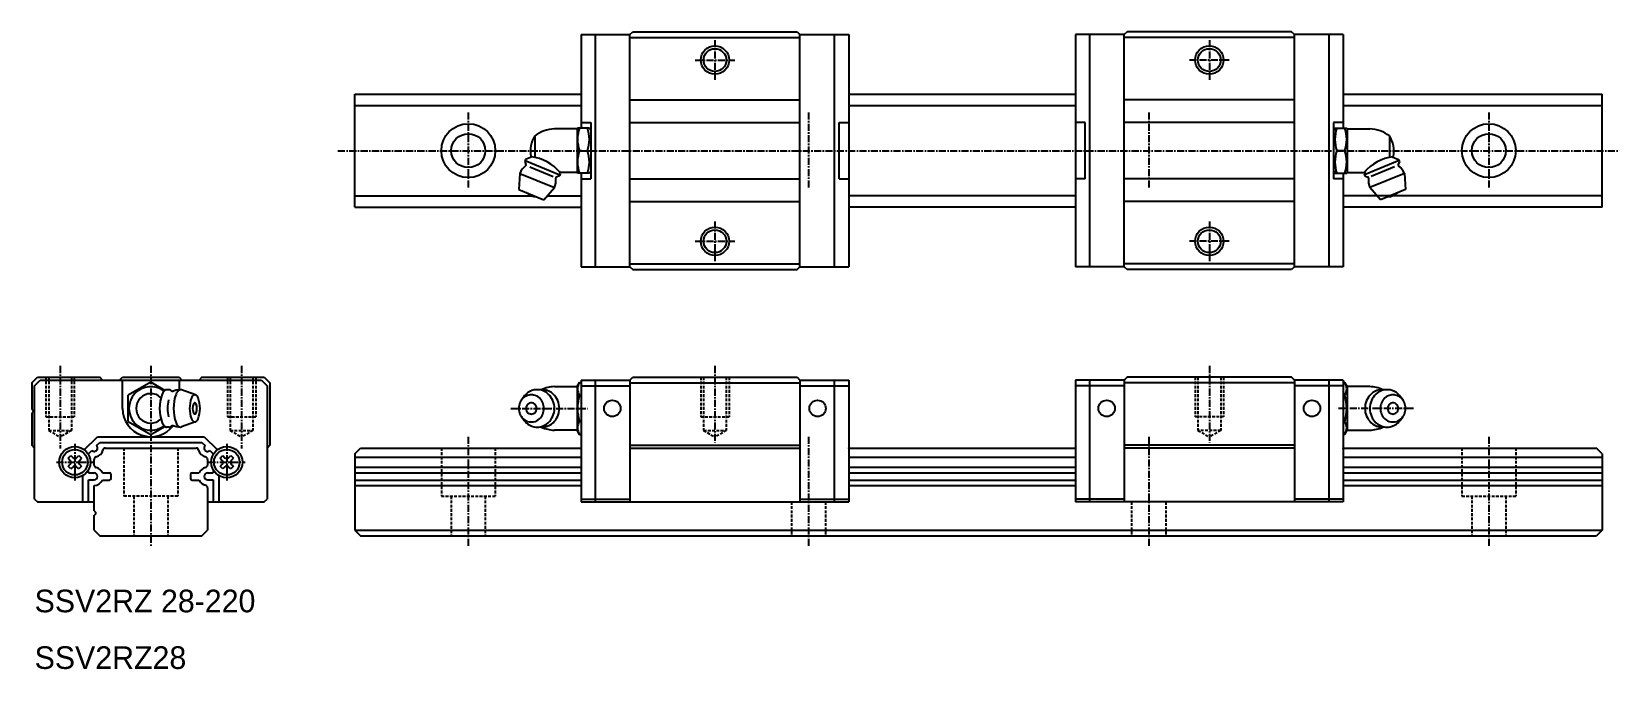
# Model space of a CAD drawing. Extents: x 9 to 290, y 10 to 123.
import ezdxf

# ---------------------------------------------------------------- set-up
doc = ezdxf.new("R2010")
doc.units = 0
doc.linetypes.add('CENTER', pattern=[2, 1.25, -0.25, 0.25, -0.25])
doc.linetypes.add('DASHED', pattern=[0.75, 0.5, -0.25])
doc.layers.get('0').update_dxf_attribs({"linetype": 'CONTINUOUS'})
doc.layers.add('CENTER', color=1, linetype='CENTER')

msp = doc.modelspace()

# ---------------------------------------------------------------- linework, layer by layer
at = {"color": 7, "linetype": 'CONTINUOUS'}
for p, q in [((106.39999, 122.000005), (114.999981, 122.000005)), ((106.39999, 122.000005), (106.39999, 105.49999)), ((108.899975, 122.000005), (108.899975, 81.000005)), ((114.999976, 121.999974), (115.499976, 122.499974)), ((114.999981, 121.500005), (144.999981, 121.500005)), ((114.999989, 80.999929), (114.999989, 121.999974)), ((115.499981, 122.500005), (144.499935, 122.500005)), ((144.499954, 122.499982), (144.99995, 121.999974)), ((144.999981, 122.000005), (153.599987, 122.000005)), ((144.999981, 81.00002), (144.999981, 121.999929)), ((151.099987, 81.000005), (151.099987, 122.000005)), ((153.599987, 122.000005), (153.599987, 81.000005)), ((202.199993, 122.000005), (193.599987, 122.000005)), ((193.599987, 122.000005), (193.599987, 81.000005)), ((196.099987, 81.000005), (196.099987, 122.000005)), ((202.199993, 81.00002), (202.199993, 121.999929)), ((232.199993, 121.500005), (202.199993, 121.500005)), ((202.70002, 122.499982), (202.200024, 121.999974)), ((231.699993, 122.500005), (202.700039, 122.500005)), ((232.199998, 121.999974), (231.699998, 122.499974)), ((232.199985, 80.999929), (232.199985, 121.999974)), ((240.799984, 122.000005), (232.199993, 122.000005)), ((238.299999, 122.000005), (238.299999, 81.000005)), ((240.799984, 122.000005), (240.799984, 105.49999)), ((66.500027, 111.500005), (106.39999, 111.500005)), ((66.500027, 91.500005), (66.500027, 111.500005)), ((66.500027, 109.500005), (106.39999, 109.500005)), ((114.999981, 110.500005), (144.999981, 110.500005)), ((153.599987, 111.500005), (193.599987, 111.500005)), ((153.599987, 109.500005), (193.599987, 109.500005)), ((232.199993, 110.500005), (202.199993, 110.500005)), ((240.799984, 111.500005), (286.500027, 111.500005)), ((240.799984, 109.500005), (286.399975, 109.500005)), ((286.500027, 91.49999), (286.500027, 111.500005)), ((106.39999, 106.500005), (108.099987, 106.500005)), ((108.099987, 106.500005), (108.099987, 96.500005)), ((114.999981, 106.500005), (144.999981, 106.500005)), ((151.89999, 96.500005), (151.89999, 106.500005)), ((151.89999, 106.500005), (153.599987, 106.500005)), ((195.299984, 106.500005), (193.599987, 106.500005)), ((195.299984, 96.500005), (195.299984, 106.500005)), ((232.199993, 106.500005), (202.199993, 106.500005)), ((239.099987, 106.500005), (239.099987, 96.500005)), ((240.799984, 106.500005), (239.099987, 106.500005)), ((98.231832, 104.099996), (98.231832, 100.319432)), ((105.675049, 105.349996), (101.675043, 105.349996)), ((105.675049, 105.349996), (105.675049, 97.649999)), ((105.761669, 105.499967), (105.675067, 105.349965)), ((107.85448, 105.49999), (105.761653, 105.49999)), ((107.854475, 105.499982), (108.099988, 105.074735)), ((239.345499, 105.499982), (239.099986, 105.074735)), ((239.345494, 105.49999), (241.438321, 105.49999)), ((241.438305, 105.499967), (241.524907, 105.349965)), ((241.524925, 105.349996), (241.524925, 97.649999)), ((241.524925, 105.349996), (245.524931, 105.349996)), ((248.968142, 104.099996), (248.968142, 100.319432)), ((106.108072, 101.500005), (107.508058, 101.500005)), ((241.091902, 101.500005), (239.691916, 101.500005)), ((96.461407, 99.572149), (96.672614, 99.062253)), ((96.614501, 99.941694), (96.46143, 99.572149)), ((96.537964, 99.756925), (102.635559, 97.231214)), ((97.736465, 100.406453), (96.614476, 99.941709)), ((97.322319, 98.674352), (101.468555, 96.956929)), ((250.66201, 99.756925), (244.564415, 97.231214)), ((249.877655, 98.674352), (245.731419, 96.956929)), ((249.463509, 100.406453), (250.585498, 99.941709)), ((250.738567, 99.572149), (250.52736, 99.062253)), ((250.585473, 99.941694), (250.738544, 99.572149)), ((95.601743, 97.496732), (95.399989, 94.657842)), ((95.601755, 97.496724), (101.699364, 94.971013)), ((102.559009, 97.046437), (102.049124, 96.835241)), ((102.528051, 97.860265), (102.712076, 97.415982)), ((102.712098, 97.41599), (102.559027, 97.046437)), ((105.675049, 97.649999), (102.712083, 97.649999)), ((105.67504, 97.649991), (105.761641, 97.499997)), ((107.85448, 97.500005), (105.761653, 97.500005)), ((106.39999, 97.500005), (106.39999, 81.000005)), ((106.39999, 96.500005), (108.099987, 96.500005)), ((108.099987, 97.925199), (107.85448, 97.499974)), ((114.999981, 96.500005), (144.999981, 96.500005)), ((151.89999, 96.500005), (153.599987, 96.500005)), ((195.299984, 96.500005), (193.599987, 96.500005)), ((232.199993, 96.500005), (202.199993, 96.500005)), ((239.099987, 97.925199), (239.345494, 97.499974)), ((240.799984, 96.500005), (239.099987, 96.500005)), ((239.345494, 97.500005), (241.438321, 97.500005)), ((240.799984, 97.500005), (240.799984, 81.000005)), ((241.524934, 97.649991), (241.438333, 97.499997)), ((241.524925, 97.649999), (244.487891, 97.649999)), ((244.487876, 97.41599), (244.640947, 97.046437)), ((244.671923, 97.860265), (244.487898, 97.415982)), ((244.640965, 97.046437), (245.15085, 96.835241)), ((251.598219, 97.496724), (245.50061, 94.971013)), ((251.598231, 97.496732), (251.799985, 94.657842)), ((66.500027, 93.500005), (97.805281, 93.500005)), ((95.400009, 94.657834), (99.834619, 92.820958)), ((99.834613, 92.820958), (101.699352, 94.971021)), ((100.423539, 93.500005), (106.39999, 93.500005)), ((114.999981, 92.500005), (144.999981, 92.500005)), ((193.599987, 93.500005), (153.599987, 93.500005)), ((232.199993, 92.500005), (202.199993, 92.500005)), ((286.399975, 93.500005), (240.799984, 93.500005)), ((246.776435, 93.500005), (240.799984, 93.500005)), ((247.365361, 92.820958), (245.500622, 94.971021)), ((251.799965, 94.657834), (247.365355, 92.820958)), ((66.500027, 91.500005), (106.39999, 91.500005)), ((193.599987, 91.49999), (153.599987, 91.49999)), ((286.500027, 91.49999), (240.799984, 91.49999)), ((114.999981, 81.500005), (144.999981, 81.500005)), ((232.199993, 81.500005), (202.199993, 81.500005)), ((106.39999, 81.000005), (114.999981, 81.000005)), ((114.999933, 80.99999), (115.499918, 80.49999)), ((115.499966, 80.500005), (144.49995, 80.500005)), ((144.499935, 80.499982), (144.999935, 80.999982)), ((144.999981, 81.000005), (153.599987, 81.000005)), ((202.199993, 81.000005), (193.599987, 81.000005)), ((202.700039, 80.499982), (202.200039, 80.999982)), ((231.700008, 80.500005), (202.700024, 80.500005)), ((232.200041, 80.99999), (231.700056, 80.49999)), ((240.799984, 81.000005), (232.199993, 81.000005)), ((9.499998, 60.5), (10.50001, 61.500008)), ((9.5, 60.5), (9.5, 55.924271)), ((9.999996, 60.000015), (10.999998, 61.000015)), ((10, 40), (10, 60.000015)), ((10.5, 61.5), (21.500015, 61.5)), ((10.999985, 61.000015), (50, 61.000015)), ((22.000003, 61.000015), (21.500014, 61.500008)), ((24.999996, 61.000008), (25.499999, 61.5)), ((25.499999, 61.5), (35.500044, 61.5)), ((25.5, 56), (25.5, 61.000015)), ((30.500006, 60.618843), (26.49999, 58.309433)), ((32.987472, 59.182693), (30.500001, 60.618835)), ((33.690669, 59.299988), (33.321116, 59.299988)), ((35.5, 61.000015), (35.5, 59.289246)), ((35.500044, 61.5), (36.000026, 61.000023)), ((38.387794, 58.376953), (35.940482, 59.268402)), ((39.500008, 61.500008), (39.000019, 61.000015)), ((39.500006, 61.5), (50.500015, 61.5)), ((50.000002, 61.000015), (51.000004, 60.000015)), ((50.500011, 61.500008), (51.500002, 60.500023)), ((51, 60.000015), (51, 40)), ((51.5, 60.500015), (51.5, 49.500015)), ((101.675184, 59.850011), (105.675044, 59.850011)), ((105.675044, 59.85001), (105.675044, 52.15)), ((105.675045, 59.850008), (106.108059, 60.60001)), ((106.108052, 60.600011), (106.399967, 60.600011)), ((106.399967, 61.000005), (114.999958, 61.000005)), ((106.399967, 61.000005), (106.399967, 39.500005)), ((106.399967, 60.000005), (114.999958, 60.000005)), ((108.899952, 61.000005), (108.899952, 39.500005)), ((114.999956, 60.999995), (115.499957, 61.499996)), ((114.999958, 61.000005), (114.999958, 39.500005)), ((114.999958, 60.500005), (144.999958, 60.500005)), ((115.499966, 61.500005), (144.499912, 61.500005)), ((144.499931, 61.499991), (144.999927, 60.999984)), ((144.999958, 61.000005), (144.999958, 39.500005)), ((144.999958, 61.000005), (153.599964, 61.000005)), ((144.999958, 60.000005), (153.599964, 60.000005)), ((151.099964, 39.500005), (151.099964, 61.000005)), ((153.599964, 61.000005), (153.599964, 39.500005)), ((202.200016, 61.000005), (193.60001, 61.000005)), ((193.60001, 61.000005), (193.60001, 39.500005)), ((202.200016, 60.000005), (193.60001, 60.000005)), ((196.10001, 39.500005), (196.10001, 61.000005)), ((202.200016, 61.000005), (202.200016, 39.500005)), ((232.200016, 60.500005), (202.200016, 60.500005)), ((202.700043, 61.499991), (202.200047, 60.999984)), ((231.700008, 61.500005), (202.700062, 61.500005)), ((232.200018, 60.999995), (231.700017, 61.499996)), ((232.200016, 61.000005), (232.200016, 39.500005)), ((240.800007, 61.000005), (232.200016, 61.000005)), ((240.800007, 60.000005), (232.200016, 60.000005)), ((238.300022, 61.000005), (238.300022, 39.500005)), ((240.800007, 61.000005), (240.800007, 39.500005)), ((241.091922, 60.600011), (240.800007, 60.600011)), ((241.524929, 59.850008), (241.091915, 60.60001)), ((245.52479, 59.850011), (241.52493, 59.850011)), ((241.52493, 59.85001), (241.52493, 52.15)), ((26.499986, 55.999985), (26.499986, 58.309402)), ((95.832938, 57.42474), (96.197052, 57.959008)), ((106.108063, 58.300008), (106.399967, 58.300008)), ((241.091911, 58.300008), (240.800007, 58.300008)), ((251.367036, 57.42474), (251.002922, 57.959008)), ((9.5, 55.924271), (9.712133, 55.712135)), ((9.5, 55.075737), (9.712145, 55.28788)), ((9.5, 55.075729), (9.5, 49.500015)), ((26.499985, 53.690575), (30.5, 51.381165)), ((26.499986, 53.690582), (26.499986, 55.999985)), ((38.387797, 53.62307), (35.938018, 52.730728)), ((96.197056, 54.041032), (95.832943, 54.575301)), ((96.197058, 54.041037), (96.212871, 54.018023)), ((106.10806, 53.700017), (106.399967, 53.700017)), ((241.091914, 53.700017), (240.800007, 53.700017)), ((251.002916, 54.041037), (250.987103, 54.018023)), ((251.002918, 54.041032), (251.367031, 54.575301)), ((18.767098, 48.68708), (21.08001, 50.999992)), ((21.080002, 51), (39.919998, 51)), ((30.500006, 51.381165), (32.987477, 52.817307)), ((33.690669, 52.699997), (33.321116, 52.699997)), ((39.92, 50.999985), (42.232912, 48.687073)), ((105.675044, 52.149999), (101.675184, 52.149999)), ((106.108057, 51.400002), (105.675043, 52.150004)), ((106.108043, 51.400014), (106.399967, 51.400014)), ((241.091931, 51.400014), (240.800007, 51.400014)), ((241.091917, 51.400002), (241.524931, 52.150004)), ((241.52493, 52.149999), (245.52479, 52.149999)), ((10.000008, 49.000015), (9.499996, 49.500031)), ((15.937208, 47.185387), (16.414647, 47.662827)), ((16.414665, 47.662811), (16.781814, 47.295662)), ((17.418209, 47.295677), (17.785357, 47.662827)), ((17.785354, 47.662811), (18.262804, 47.185364)), ((19.5, 47.842575), (19.5, 48.005783)), ((19.500013, 48.005783), (20.072865, 48.578636)), ((20.921371, 49.427139), (21.494233, 50)), ((21.494217, 50), (39.505783, 50)), ((22.5, 49), (38.5, 49)), ((39.505788, 49.999985), (40.07864, 49.427132)), ((40.927145, 48.578629), (41.500009, 48.00576)), ((41.5, 48.005783), (41.5, 47.842575)), ((42.737207, 47.185371), (43.214657, 47.662827)), ((43.214664, 47.662804), (43.581813, 47.295654)), ((44.218219, 47.295677), (44.585367, 47.662827)), ((44.585363, 47.662811), (45.062814, 47.185364)), ((51.500004, 49.500031), (50.999992, 49.000015)), ((66.500004, 47.99999), (66.500004, 34.500005)), ((66.500011, 47.99998), (67.500019, 48.999981)), ((67.500019, 49.000005), (106.399967, 49.000005)), ((114.999958, 49.500021), (144.999958, 49.500021)), ((114.999958, 49.000005), (144.999958, 49.000005)), ((153.599964, 49.000005), (193.60001, 49.000005)), ((232.200016, 49.500021), (202.200016, 49.500021)), ((232.200016, 49.000005), (202.200016, 49.000005)), ((240.800007, 49.000005), (285.499965, 49.000005)), ((286.499997, 47.99998), (285.499989, 48.999981)), ((286.500004, 47.99999), (286.500004, 34.500005)), ((16.414655, 45.337212), (15.937204, 45.814667)), ((16.304356, 46.181824), (15.937207, 45.814674)), ((15.937215, 47.185364), (16.304363, 46.818214)), ((16.781806, 45.704376), (16.414658, 45.337227)), ((17.785364, 45.337212), (17.418216, 45.704361)), ((18.262796, 45.814674), (17.785357, 45.337234)), ((17.895659, 46.81823), (18.262807, 47.185371)), ((18.262815, 45.814667), (17.895666, 46.181808)), ((19.5, 44.600006), (19.5, 45.157455)), ((20.5, 46.000015), (20.5, 47)), ((40.5, 47), (40.5, 46.000015)), ((41.5, 45.157455), (41.5, 44.600006)), ((43.214664, 45.337212), (42.737214, 45.814667)), ((43.104366, 46.181824), (42.737218, 45.814674)), ((42.737226, 47.185364), (43.104373, 46.818214)), ((43.581805, 45.704384), (43.214657, 45.337234)), ((44.585375, 45.337212), (44.218215, 45.704376)), ((45.062806, 45.814674), (44.585356, 45.337227)), ((45.062814, 45.814651), (44.695655, 46.181816)), ((44.695659, 46.818237), (45.062806, 47.185387)), ((66.500004, 47.399999), (106.399967, 47.399999)), ((66.500004, 45.599996), (106.399967, 45.599996)), ((153.599964, 47.399999), (193.60001, 47.399999)), ((153.599964, 45.599996), (193.60001, 45.599996)), ((240.800007, 47.399999), (286.500004, 47.399999)), ((240.800007, 45.599996), (286.500004, 45.599996)), ((18.5, 39.500015), (18.5, 44.133057)), ((19.5, 44.600006), (20.5, 44.600006)), ((19.5, 39.500015), (19.5, 43.400009)), ((19.5, 43.400009), (20.5, 43.400009)), ((20.5, 37.924271), (20.5, 42.400009)), ((21.962021, 44.650009), (23.199997, 44.650009)), ((21.962021, 43.350006), (23.199997, 43.350006)), ((23.5, 43.650009), (23.5, 44.350006)), ((37.5, 44.350006), (37.5, 43.650009)), ((37.800003, 44.650009), (39.037979, 44.650009)), ((37.800003, 43.350006), (39.037979, 43.350006)), ((40.5, 44.600006), (41.5, 44.600006)), ((40.5, 43.400009), (41.5, 43.400009)), ((41.5, 43.400009), (41.5, 39.500015)), ((42.5, 44.133057), (42.5, 39.500015)), ((66.500004, 44.649999), (106.399967, 44.649999)), ((66.500004, 43.349996), (106.399967, 43.349996)), ((66.500004, 42.399999), (106.399967, 42.399999)), ((153.599964, 44.649999), (193.60001, 44.649999)), ((153.599964, 43.349996), (193.60001, 43.349996)), ((153.599964, 42.399999), (193.60001, 42.399999)), ((240.800007, 44.649999), (286.500004, 44.649999)), ((240.800007, 43.349996), (286.500004, 43.349996)), ((240.800007, 42.399999), (286.500004, 42.399999)), ((10.000013, 40), (10.500019, 39.5)), ((10.500015, 39.5), (20.5, 39.5)), ((40.5, 42), (40.5, 34.5)), ((40.5, 39.5), (50.5, 39.5)), ((50.500002, 39.5), (50.999998, 39.999985)), ((106.399967, 40.000005), (114.999958, 40.000005)), ((106.399967, 39.500005), (153.599964, 39.500005)), ((144.999958, 40.000005), (153.599964, 40.000005)), ((202.200016, 40.000005), (193.60001, 40.000005)), ((240.800007, 39.500005), (193.60001, 39.500005)), ((240.800007, 40.000005), (232.200016, 40.000005)), ((20.5, 34.5), (20.5, 37.075729)), ((20.50001, 37.924271), (20.712145, 37.712143)), ((20.50001, 37.075737), (20.712145, 37.287872)), ((20.499995, 34.500015), (21.499996, 33.500008)), ((39.500004, 33.500008), (40.500005, 34.500015)), ((66.50002, 34.500005), (286.500004, 34.500005)), ((66.500027, 34.499998), (67.500027, 33.5)), ((286.499981, 34.499998), (285.499981, 33.5)), ((21.5, 33.5), (39.5, 33.5)), ((67.500019, 33.500005), (285.499986, 33.500005))]:
    msp.add_line(p, q, dxfattribs=at)
at = {"color": 1, "linetype": 'CENTER'}
for p, q in [((129.999981, 121.000005), (129.999981, 114.000005)), ((217.199993, 121.000005), (217.199993, 114.000005)), ((126.499981, 117.500005), (133.499981, 117.500005)), ((220.699993, 117.500005), (213.699993, 117.500005)), ((63.500027, 101.500005), (289.500027, 101.499998)), ((129.999981, 89.000005), (129.999981, 82.000005)), ((217.199993, 89.000005), (217.199993, 82.000005)), ((126.499981, 85.500005), (133.499981, 85.500005)), ((220.699993, 85.500005), (213.699993, 85.500005)), ((14.5, 63.497665), (14.5, 48.947678)), ((30.5, 63.500015), (30.5, 31.500015)), ((46.5, 63.497665), (46.5, 48.947678)), ((129.999958, 63.497655), (129.999958, 49.945333)), ((217.200016, 63.497655), (217.200016, 49.945333)), ((93.988596, 56.000005), (107.52804, 56.000005)), ((253.211378, 56.000005), (239.671934, 56.000005)), ((86.500004, 51.000005), (86.500004, 31.500005)), ((146.500004, 51.000005), (146.500004, 31.500005)), ((206.500004, 51.000005), (206.500004, 31.500005)), ((266.500004, 51.000005), (266.500004, 31.500005)), ((17.099991, 49.750015), (17.099991, 43.250015)), ((43.900009, 49.750015), (43.900009, 43.250015)), ((13.849991, 46.500015), (20.349991, 46.500015)), ((40.650009, 46.500015), (47.150009, 46.500015))]:
    msp.add_line(p, q, dxfattribs=at)
at = {"color": 3, "linetype": 'DASHED'}
for p, q in [((12, 61.5), (12, 54.5)), ((12.5, 61.5), (12.5, 52.100006)), ((16.5, 61.5), (16.5, 52.100006)), ((17, 61.5), (17, 54.5)), ((44, 61.5), (44, 54.5)), ((44.5, 61.5), (44.5, 52.100006)), ((48.5, 61.5), (48.5, 52.100006)), ((49, 61.5), (49, 54.5)), ((127.499958, 61.500005), (127.499958, 54.500005)), ((127.999958, 61.500005), (127.999958, 52.100011)), ((131.999958, 61.500005), (131.999958, 52.100011)), ((132.499958, 61.500005), (132.499958, 54.500005)), ((214.700016, 61.500005), (214.700016, 54.500005)), ((215.200016, 61.500005), (215.200016, 52.100011)), ((219.200016, 61.500005), (219.200016, 52.100011)), ((219.700016, 61.500005), (219.700016, 54.500005)), ((12, 54.5), (17, 54.5)), ((44, 54.5), (49, 54.5)), ((127.499958, 54.500005), (132.499958, 54.500005)), ((219.700016, 54.500005), (214.700016, 54.500005)), ((12.499988, 52.1), (14.499992, 50.945301)), ((12.5, 52.100006), (16.5, 52.100006)), ((16.499979, 52.099995), (14.499975, 50.945297)), ((44.499988, 52.1), (46.499992, 50.945301)), ((44.5, 52.100006), (48.5, 52.100006)), ((48.499979, 52.099995), (46.499975, 50.945297)), ((127.999946, 52.100005), (129.99995, 50.945306)), ((127.999958, 52.100011), (131.999958, 52.100011)), ((131.999937, 52.1), (129.999933, 50.945302)), ((219.200016, 52.100011), (215.200016, 52.100011)), ((215.200037, 52.1), (217.200041, 50.945302)), ((219.200028, 52.100005), (217.200024, 50.945306)), ((25.75, 49.000003), (25.75, 40.5)), ((35.25, 49.000003), (35.25, 40.5)), ((81.750004, 49.000005), (81.750004, 40.500005)), ((91.250004, 49.000005), (91.250004, 40.500005)), ((261.750004, 49.000005), (261.750004, 40.500005)), ((271.250004, 49.000005), (271.250004, 40.500005)), ((35.25, 40.5), (25.75, 40.5)), ((27.5, 40.5), (27.5, 33.5)), ((33.5, 40.5), (33.5, 33.5)), ((81.750004, 40.500005), (91.250004, 40.500005)), ((83.500004, 40.500005), (83.500004, 33.500005)), ((89.500004, 40.500005), (89.500004, 33.500005)), ((143.500004, 39.500005), (143.500004, 33.500005)), ((149.500004, 39.500005), (149.500004, 33.500005)), ((203.500004, 39.500005), (203.500004, 33.500005)), ((209.500004, 39.500005), (209.500004, 33.500005)), ((261.750004, 40.500005), (271.250004, 40.500005)), ((263.500004, 40.500005), (263.500004, 33.500005)), ((269.500004, 40.500005), (269.500004, 33.500005))]:
    msp.add_line(p, q, dxfattribs=at)
at = {"color": 3, "linetype": 'CONTINUOUS'}
for centre in [(129.999981, 117.500005), (217.199993, 117.500005), (129.999981, 85.500005), (217.199993, 85.500005)]:
    msp.add_circle(centre, 2.5, dxfattribs=at)
at = {"color": 7, "linetype": 'CONTINUOUS'}
for centre, radius in [((129.999981, 117.500005), 2), ((217.199993, 117.500005), 2), ((86.500072, 101.500005), 4.75), ((86.500072, 101.500005), 3), ((266.500072, 101.500005), 4.75), ((266.500072, 101.500005), 3), ((129.999981, 85.500005), 2), ((217.199993, 85.500005), 2), ((111.899967, 55.99999), 1.449999), ((148.099979, 55.99999), 1.449999), ((199.099995, 55.99999), 1.449999), ((235.300007, 55.99999), 1.449999), ((17.099991, 46.5), 2.749999), ((17.099991, 46.5), 2.249999), ((43.899994, 46.5), 2.749999), ((43.899994, 46.5), 2.249999)]:
    msp.add_circle(centre, radius, dxfattribs=at)
for centre, radius, start, end in [((102.147186, 101.49999), 4.699998, 146.413773, 193.178802), ((101.903166, 99.354345), 5.999997, 92.178871, 127.726128), ((111.708162, 103.49999), 5.946512, 160.346466, 199.653458), ((101.907952, 103.500005), 5.946529, 340.346527, 19.653477), ((245.292022, 103.500005), 5.946529, 160.346523, 199.653473), ((235.491812, 103.49999), 5.946512, 340.346542, 19.653534), ((245.296808, 99.354345), 5.999997, 52.273872, 87.821129), ((245.052788, 101.49999), 4.699998, 346.821198, 33.586227), ((111.708162, 99.500005), 5.946512, 160.346466, 199.653458), ((101.907952, 99.500005), 5.946529, 340.346527, 19.653477), ((245.292022, 99.500005), 5.946529, 160.346523, 199.653473), ((235.491812, 99.500005), 5.946512, 340.346542, 19.653534), ((98.650537, 96.233892), 3.300001, 128.16394, 157.499847), ((96.487834, 98.985738), 0.200001, 308.164124, 22.500431), ((96.600741, 92.487493), 7.999998, 40.189182, 83.034012), ((250.599233, 92.487493), 7.999998, 96.965988, 139.810818), ((250.71214, 98.985738), 0.200001, 157.499569, 231.835876), ((248.549437, 96.233892), 3.300001, 22.500153, 51.83606), ((98.650537, 96.233892), 3.299999, 337.5, 6.835998), ((102.125656, 96.650487), 0.2, 112.499573, 186.835464), ((245.074318, 96.650487), 0.2, 353.164536, 67.500427), ((248.549437, 96.233892), 3.299999, 173.164002, 202.5), ((98.780554, 96.547765), 3.2, 229.290024, 265.709991), ((248.41942, 96.547765), 3.2, 274.290009, 310.709976), ((30.499984, 56), 3.849999, 52.507736, 307.492126), ((33.823625, 58.053276), 1.397423, 121.100311, 160.143906), ((33.32112, 58.795189), 0.504785, 90.903221, 115.752029), ((33.69067, 58.795189), 0.504785, 64.247971, 90.902901), ((33.188164, 58.053276), 1.397423, 39.427479, 58.899673), ((35.766096, 55.999985), 3.300003, 89.999985, 117.054504), ((36.268603, 58.053276), 1.397423, 121.100296, 160.143906), ((35.766098, 58.795189), 0.504782, 68.687515, 115.751984), ((98.686238, 56.352307), 2.952157, 101.036293, 132.526291), ((98.650521, 56.479603), 2.820397, 89.999977, 100.819176), ((98.650521, 56.479603), 2.820397, 79.180763, 89.999977), ((99.51019, 56.47961), 2.820392, 89.999977, 98.765778), ((98.614805, 56.352307), 2.952156, 47.473652, 78.963654), ((101.903182, 53.854346), 6, 92.177719, 114.893784), ((99.51019, 56.47961), 2.820392, 79.18074, 89.999977), ((99.474471, 56.35231), 2.952156, 47.473625, 78.963608), ((107.843649, 59.450017), 2.082014, 146.471832, 213.52861), ((239.356325, 59.450017), 2.082014, 326.47139, 33.528168), ((245.296792, 53.854346), 6, 65.106216, 87.822281), ((247.725503, 56.35231), 2.952156, 101.036392, 132.526375), ((248.585169, 56.352307), 2.952156, 101.036346, 132.526348), ((247.689784, 56.47961), 2.820392, 90.000023, 100.81926), ((247.689784, 56.47961), 2.820392, 81.234222, 90.000023), ((248.549453, 56.479603), 2.820397, 90.000023, 100.819237), ((248.549453, 56.479603), 2.820397, 79.180824, 90.000023), ((248.513736, 56.352307), 2.952157, 47.473709, 78.963707), ((30.499984, 56), 2.599998, 46.621258, 313.378754), ((39.365976, 55.999977), 7.307859, 159.761932, 200.237946), ((38.736921, 55.999985), 5.306936, 163.626358, 196.372772), ((41.810954, 55.999977), 7.307859, 159.761932, 200.237946), ((42.647506, 55.999985), 5.306932, 159.730652, 200.269333), ((38.625255, 57.492477), 1.016733, 121.051376, 160.104004), ((40.093822, 55.999985), 2.21575, 159.773819, 200.226166), ((38.412969, 56.622322), 0.423399, 121.118462, 160.158768), ((38.260573, 58.031761), 0.368218, 64.286964, 115.712906), ((38.260572, 56.847191), 0.152796, 64.233658, 115.766342), ((38.108175, 56.622322), 0.423397, 19.841225, 58.881424), ((37.89589, 57.492477), 1.016734, 19.895979, 58.948532), ((36.427321, 55.999985), 2.21575, 339.773804, 20.226175), ((33.873637, 55.999985), 5.306932, 339.730652, 20.269337), ((97.929758, 56.000005), 2.52979, 133.386032, 226.613922), ((97.643254, 56.256223), 2.147025, 101.036324, 132.526276), ((99.080181, 56.000005), 3.478461, 133.386017, 145.806702), ((97.747479, 56.000005), 1.054077, 133.386078, 226.613861), ((97.6281, 56.106765), 0.894588, 101.036331, 132.526337), ((97.617277, 56.348805), 2.051197, 79.180756, 100.819183), ((97.617277, 56.14534), 0.854661, 79.180717, 100.819214), ((97.606454, 56.106765), 0.894589, 47.473598, 78.963608), ((97.5913, 56.256223), 2.147025, 47.473667, 78.963623), ((97.487075, 56.000005), 1.054077, 313.386078, 46.613865), ((97.304796, 56.000005), 2.52979, 313.386047, 46.613922), ((98.220861, 56.000005), 3.478461, 313.386017, 46.613934), ((99.080523, 56.000005), 3.478465, 313.386078, 46.61388), ((113.570007, 56.00002), 7.808372, 162.869141, 197.130844), ((233.629967, 56.00002), 7.808372, 342.869156, 17.130859), ((248.119451, 56.000005), 3.478465, 133.38612, 226.613922), ((248.979113, 56.000005), 3.478461, 133.386066, 226.613983), ((249.895178, 56.000005), 2.52979, 133.386078, 226.613953), ((249.608674, 56.256223), 2.147025, 101.036377, 132.526333), ((249.712899, 56.000005), 1.054077, 133.386135, 226.613922), ((249.59352, 56.106765), 0.894589, 101.036392, 132.526402), ((249.582697, 56.348805), 2.051197, 79.180817, 100.819244), ((249.582697, 56.14534), 0.854661, 79.180786, 100.819283), ((249.571874, 56.106765), 0.894588, 47.473663, 78.963669), ((249.55672, 56.256223), 2.147025, 47.473724, 78.963676), ((249.452495, 56.000005), 1.054077, 313.386139, 46.613922), ((248.119793, 56.000005), 3.478461, 34.193298, 46.613983), ((249.270216, 56.000005), 2.52979, 313.386078, 46.613968), ((9.499985, 55.5), 0.300002, 314.999481, 45.000515), ((30.5, 56), 4.999999, 180, 322.61261), ((33.823622, 53.946693), 1.397425, 199.856079, 238.899643), ((36.2686, 53.946693), 1.397425, 199.856079, 238.899628), ((38.625253, 54.507492), 1.016734, 199.895981, 238.948532), ((38.412968, 55.377647), 0.423398, 199.841202, 238.881424), ((38.26057, 53.968208), 0.368218, 244.286957, 295.712891), ((38.260571, 55.152779), 0.152796, 244.233658, 295.766327), ((38.108174, 55.377647), 0.423399, 301.118469, 340.158783), ((37.895888, 54.507492), 1.016733, 301.051392, 340.104004), ((97.643254, 55.743788), 2.147025, 227.473663, 258.963623), ((99.080181, 56.000005), 3.47846, 214.653, 226.613937), ((98.686237, 55.647703), 2.952156, 227.473663, 258.963654), ((97.6281, 55.893245), 0.894589, 227.473602, 258.963623), ((97.617277, 55.651206), 2.051197, 259.180756, 280.819183), ((97.617277, 55.85467), 0.854661, 259.180725, 280.819214), ((97.606454, 55.893245), 0.894588, 281.036316, 312.526337), ((97.5913, 55.743788), 2.147025, 281.036316, 312.526276), ((98.614805, 55.647703), 2.952156, 281.036285, 312.526306), ((99.474471, 55.647701), 2.952156, 281.036346, 312.526306), ((107.843649, 52.549994), 2.082014, 146.471329, 213.527618), ((239.356325, 52.549994), 2.082014, 326.472382, 33.528671), ((247.725503, 55.647701), 2.952156, 227.473694, 258.963654), ((248.585169, 55.647703), 2.952156, 227.473694, 258.963715), ((249.608674, 55.743788), 2.147025, 227.473724, 258.963684), ((249.59352, 55.893245), 0.894588, 227.473663, 258.963684), ((248.513737, 55.647703), 2.952156, 281.036346, 312.526337), ((249.582697, 55.651206), 2.051197, 259.180817, 280.819244), ((249.582697, 55.85467), 0.854661, 259.180786, 280.819275), ((249.571874, 55.893245), 0.894589, 281.036377, 312.526398), ((249.55672, 55.743788), 2.147025, 281.036377, 312.526337), ((248.119793, 56.000005), 3.47846, 313.386063, 325.347), ((33.321116, 53.204781), 0.504785, 244.24794, 270.393188), ((33.690672, 53.204781), 0.504788, 270.392853, 295.752045), ((33.188166, 53.946693), 1.397424, 301.100342, 320.570099), ((35.766096, 55.999985), 3.300001, 242.945496, 269.999969), ((35.766094, 53.204781), 0.504785, 244.247864, 289.935638), ((98.650521, 55.520407), 2.820398, 259.180756, 280.819183), ((99.51019, 55.5204), 2.820392, 261.237854, 280.819214), ((101.903183, 58.145666), 6, 245.106216, 267.822266), ((245.296791, 58.145666), 6, 272.177734, 294.893784), ((247.689784, 55.5204), 2.820392, 259.180786, 278.762146), ((248.549453, 55.520407), 2.820398, 259.180817, 280.819244), ((20.5, 49), 0.600002, 224.609497, 45.39069), ((20.5, 49), 1.599997, 282.680176, 347.319885), ((22.5, 48.550003), 0.449997, 90.000122, 167.319962), ((38.5, 48.550003), 0.45, 12.680031, 89.999878), ((40.5, 49), 1.599999, 192.680099, 257.319855), ((40.5, 49), 0.6, 134.609314, 315.390503), ((15.986145, 46.5), 0.450001, 314.999908, 45.000088), ((17.099991, 45.386169), 0.450001, 45.000088, 134.999832), ((17.099991, 47.613861), 0.45, 225.000168, 314.999908), ((18.213837, 46.5), 0.450001, 134.999908, 225.000092), ((20.949982, 47), 0.450001, 102.680122, 180), ((20.949982, 46), 0.45, 179.999023, 257.319641), ((20.5, 44), 1.599998, 23.969576, 77.319847), ((40.5, 44), 1.599997, 102.680115, 156.030426), ((40.050003, 47), 0.45, 0, 77.319878), ((40.050003, 46), 0.450001, 282.680359, 0.000971), ((42.786163, 46.5), 0.450001, 314.999908, 45.000088), ((43.899994, 45.386169), 0.450001, 45.000088, 134.999832), ((43.899994, 47.613861), 0.45, 225.000168, 314.999908), ((45.013855, 46.5), 0.450001, 134.999908, 225.000092), ((20.5, 44), 0.599998, 270.000092, 90), ((20.5, 44), 1.599998, 270.000061, 336.030731), ((23.199982, 44.350006), 0.3, 0, 90), ((23.199982, 43.650009), 0.300003, 270, 0), ((37.800003, 44.350006), 0.300003, 90, 180), ((37.800003, 43.650009), 0.3, 180, 270), ((40.5, 44), 1.599999, 203.969254, 257.319855), ((40.5, 44), 0.599998, 90, 269.999908), ((40.050003, 42), 0.45, 0, 77.319878), ((20.5, 37.5), 0.300003, 314.999603, 45.000385)]:
    msp.add_arc(centre, radius, start, end, dxfattribs=at)
for p in [(106.39999, 101.500005), (153.599987, 101.500005), (153.599987, 101.500005), (193.599987, 101.500005), (193.599987, 101.500005), (240.799984, 101.500005), (30.5, 61.5), (106.399967, 49.000005), (153.599964, 49.000005), (193.60001, 49.000005), (240.800007, 49.000005)]:
    msp.add_point(p, dxfattribs=at)
at = {"layer": 'CENTER', "color": 1, "linetype": 'CENTER'}
for p, q in [((86.500072, 108.250005), (86.500072, 94.750005)), ((146.500072, 108.250005), (146.500072, 94.750005)), ((206.500072, 108.250005), (206.500072, 94.750005)), ((266.500072, 108.250005), (266.500072, 94.750005))]:
    msp.add_line(p, q, dxfattribs=at)

# ---------------------------------------------------------------- texts
at = {"color": 7, "linetype": 'CONTINUOUS'}
for s, p in [('SSV2RZ 28-220', (10, 20)), ('SSV2RZ28', (10, 10))]:
    msp.add_text(s, height=4, dxfattribs=at).set_placement(p)

doc.saveas('drawing.dxf')
